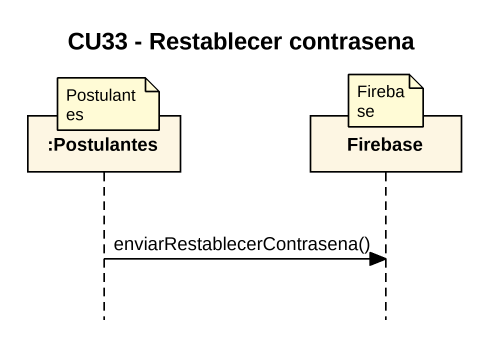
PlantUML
@startuml
title CU33 - Restablecer contrasena
hide footbox
participant ":Postulantes" as Postulantes
participant Firebase

note over Firebase : Firebase
note over Postulantes : Postulantes
Postulantes -> Firebase : enviarRestablecerContrasena()
@enduml
